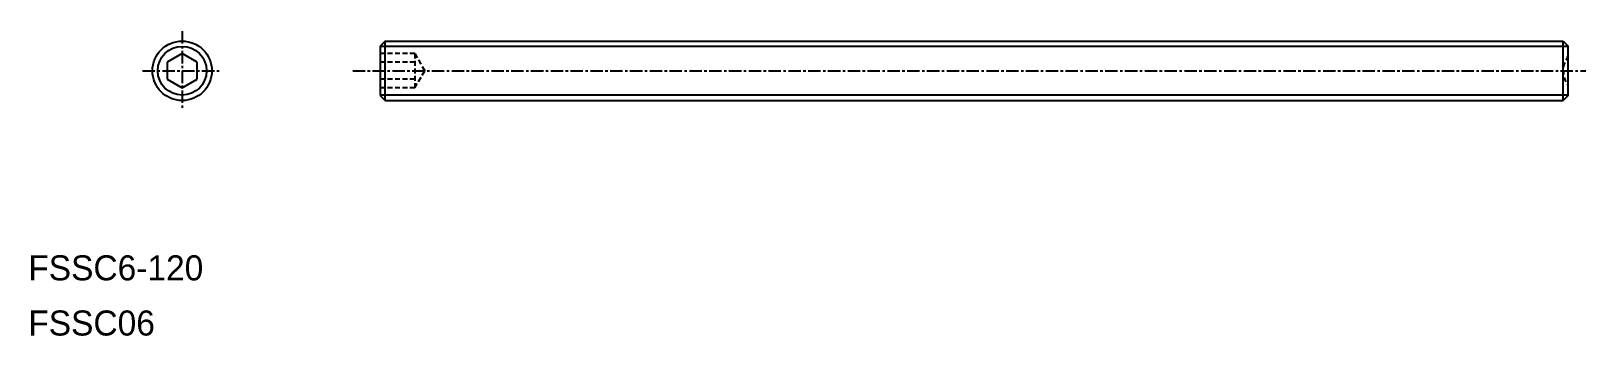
# Model space of a CAD drawing. Extents: x 6 to 163, y 12 to 43.
import ezdxf

# ---------------------------------------------------------------- set-up
doc = ezdxf.new("R2010")
doc.units = 0
doc.linetypes.add('CENTER', pattern=[2, 1.25, -0.25, 0.25, -0.25])
doc.linetypes.add('DASHED', pattern=[0.75, 0.5, -0.25])
doc.layers.get('0').update_dxf_attribs({"linetype": 'CONTINUOUS'})
doc.layers.add('CENTER', color=1, linetype='CENTER')

msp = doc.modelspace()

# ---------------------------------------------------------------- linework, layer by layer
at = {"color": 7, "linetype": 'CONTINUOUS'}
for p, q in [((41.83, 41.89), (41.33, 41.39)), ((41.33, 41.39), (41.33, 36.39)), ((41.83, 35.89), (41.83, 41.89)), ((41.83, 41.89), (160.83, 41.89)), ((160.83, 35.89), (160.83, 41.89)), ((160.83, 41.89), (161.33, 41.39)), ((161.33, 36.39), (161.33, 41.39)), ((21.33, 40.63), (19.83, 39.76)), ((19.83, 39.76), (19.83, 38.03)), ((22.83, 39.76), (21.33, 40.63)), ((22.83, 38.03), (22.83, 39.76)), ((161.33, 37.39), (161.33, 40.39)), ((19.83, 38.03), (21.33, 37.16)), ((21.33, 37.16), (22.83, 38.03)), ((41.33, 36.39), (41.83, 35.89)), ((161.33, 36.39), (160.83, 35.89)), ((41.83, 35.89), (160.83, 35.89))]:
    msp.add_line(p, q, dxfattribs=at)
at = {"color": 3, "linetype": 'CONTINUOUS'}
for p, q in [((161.33, 41.35), (41.33, 41.35)), ((161.33, 36.44), (41.33, 36.44))]:
    msp.add_line(p, q, dxfattribs=at)
at = {"color": 3, "linetype": 'DASHED'}
for p, q in [((44.83, 40.63), (41.33, 40.63)), ((44.83, 39.76), (41.33, 39.76)), ((44.83, 40.63), (45.83, 38.89)), ((44.83, 40.63), (44.83, 37.16)), ((44.83, 38.03), (41.33, 38.03)), ((44.83, 37.16), (45.83, 38.89)), ((44.83, 37.16), (41.33, 37.16))]:
    msp.add_line(p, q, dxfattribs=at)
at = {"color": 7, "linetype": 'CONTINUOUS'}
msp.add_circle((21.33, 38.89), 3, dxfattribs=at)
at = {"color": 3, "linetype": 'CONTINUOUS'}
msp.add_circle((21.33, 38.89), 2.46, dxfattribs=at)
at = {"color": 3, "linetype": 'DASHED'}
msp.add_arc((163.33, 38.89), 2.5, 143.1301, 216.8699, dxfattribs=at)
at = {"layer": 'CENTER', "color": 1, "linetype": 'CENTER'}
for p, q in [((21.33, 42.89), (21.33, 34.89)), ((17.33, 38.89), (25.33, 38.89)), ((38.56, 38.89), (163.11, 38.89))]:
    msp.add_line(p, q, dxfattribs=at)

# ---------------------------------------------------------------- texts
at = {"color": 7, "linetype": 'CONTINUOUS'}
for s, p in [('FSSC6-120', (5.79, 17.73)), ('FSSC06', (5.79, 12.16))]:
    msp.add_text(s, height=2.53, dxfattribs=at).set_placement(p)

doc.saveas('drawing.dxf')
